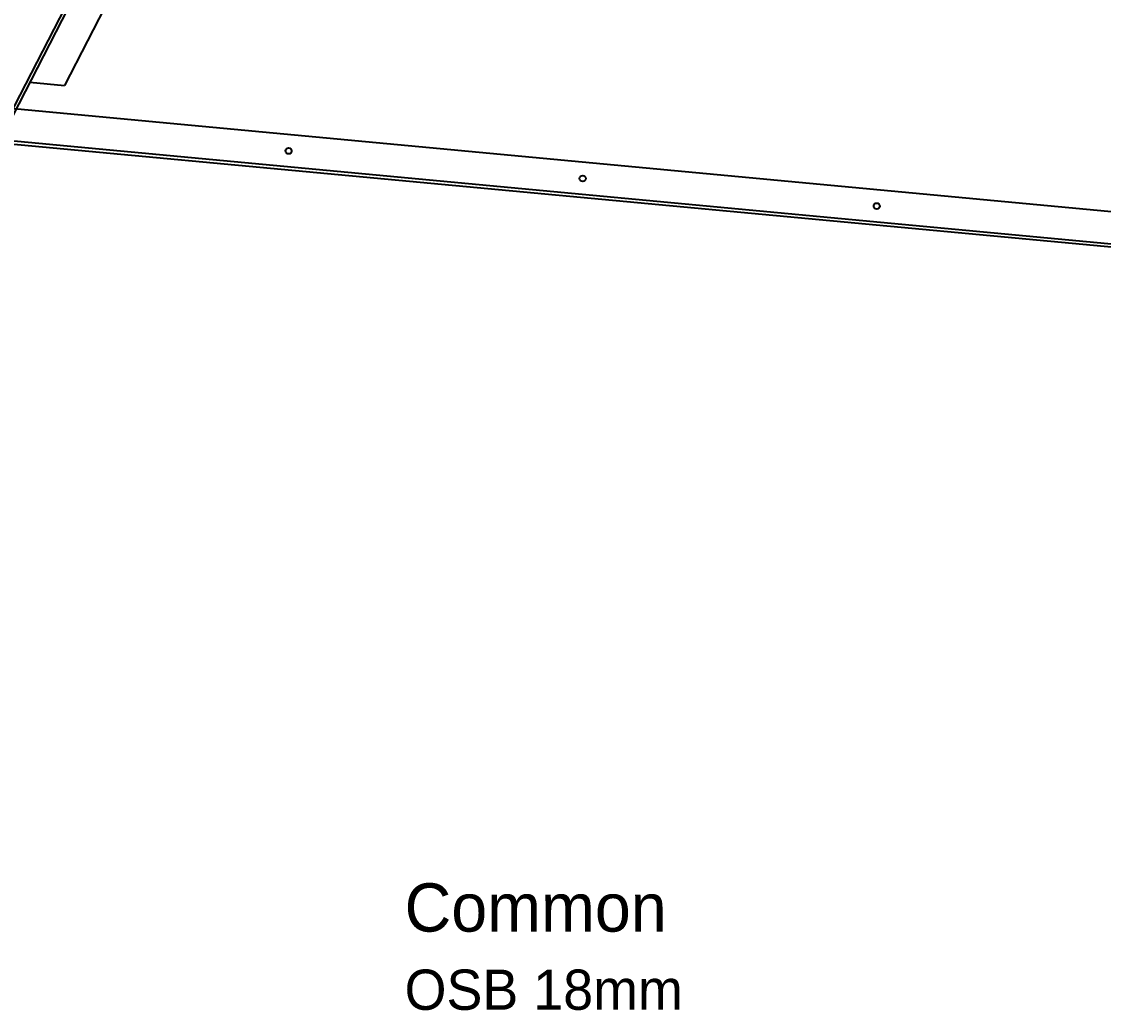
# Model space of a CAD drawing. Header units: millimetres. Extents: x -5804 to 56024, y 506 to 54141.
# Drawn here: x 29135 to 35851, y 35424 to 41567 of the extents above; entities that cross this region are included whole.
import ezdxf

# ---------------------------------------------------------------- set-up
doc = ezdxf.new("R2010")
doc.units = ezdxf.units.MM
doc.layers.add('05', color=161, linetype='Continuous', lineweight=25)
doc.layers.add('0_Pen_No__25', color=161, linetype='Continuous', lineweight=25)
doc.styles.add('GENERATED_STYLE_4', font='GOTHIC.TTF')

msp = doc.modelspace()

# ---------------------------------------------------------------- linework, layer by layer
at = {"layer": '05', "linetype": 'Continuous'}
for centre in [(30792.4, 40763.24), (32618.22, 40592), (34444.05, 40420.76)]:
    msp.add_circle(centre, 18.84, dxfattribs=at)
at = {"layer": '0_Pen_No__25', "linetype": 'Continuous'}
for p, q in [((34276.95, 51132.5), (28981.46, 40835.63)), ((34299.44, 51132.5), (29002.91, 40833.62)), ((34375.06, 50842.23), (29400.54, 41169.48)), ((4800.29, 43304.38), (46919.79, 39354.13)), ((4492, 43132.42), (47220.13, 39125.09)), ((4490.13, 43112.5), (47220.13, 39105)), ((29185.99, 41189.6), (29400.54, 41169.48))]:
    msp.add_line(p, q, dxfattribs=at)

# ---------------------------------------------------------------- texts
at = {"layer": '05', "linetype": 'Continuous', "attachment_point": 1, "style": 'GENERATED_STYLE_4'}
for s, insert, char_height in [('{Common}', (31512.51, 36213.28), 300), ('{OSB 18mm}', (31512.51, 35677.56), 250)]:
    msp.add_mtext(s, dxfattribs=dict(at, insert=insert, char_height=char_height))

doc.saveas('drawing.dxf')
